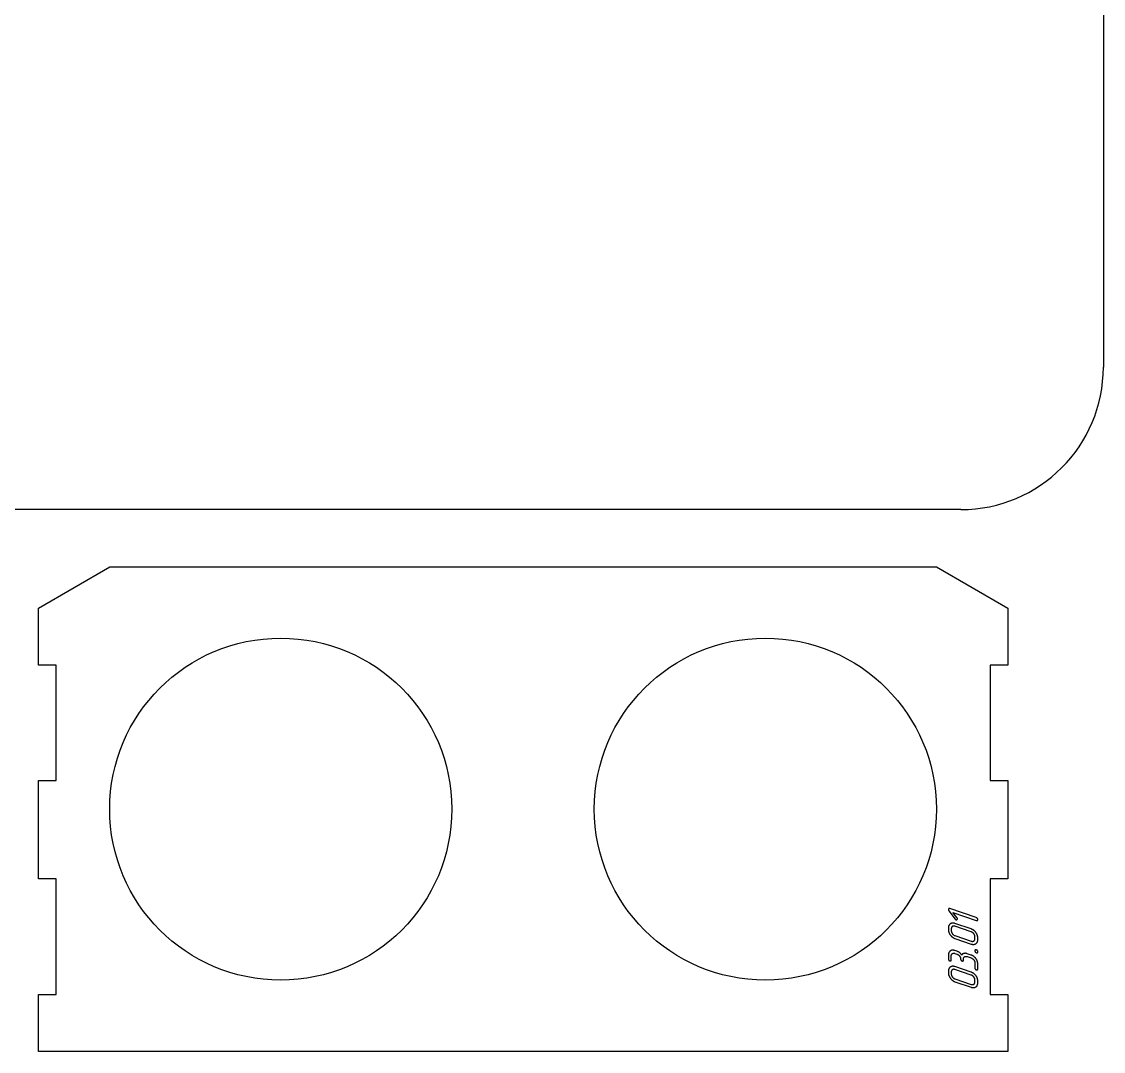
# Model space of a CAD drawing. Extents: x 14 to 1461, y -733 to -10.
# Drawn here: x 1081.8 to 1461.2, y -732.7 to -371.3 of the extents above; entities that cross this region are included whole.
import ezdxf

# ---------------------------------------------------------------- set-up
doc = ezdxf.new("R2010")
doc.units = 0

msp = doc.modelspace()

# ---------------------------------------------------------------- linework, layer by layer
at = {"layer": 'Cut', "color": 0}
for p, q in [((1461.234473, -137.05776), (1461.234473, -492.55912)), ((1411.234573, -542.55902), (732.63, -542.55902)), ((1087.675, -577.090728), (1112.67495, -562.657)), ((1112.67495, -562.657), (1402.67437, -562.657)), ((1402.67437, -562.657), (1427.67432, -577.090728)), ((1087.675, -597.090688), (1087.675, -577.090728)), ((1427.67432, -577.090728), (1427.67432, -597.090688)), ((1093.874988, -597.090688), (1087.675, -597.090688)), ((1093.874988, -637.590607), (1093.874988, -597.090688)), ((1427.67432, -597.090688), (1421.474333, -597.090688)), ((1421.474333, -597.090688), (1421.474333, -637.590607)), ((1087.675, -672.156781), (1087.675, -637.590607)), ((1087.675, -637.590607), (1093.874988, -637.590607)), ((1421.474333, -637.590607), (1427.67432, -637.590607)), ((1427.67432, -637.590607), (1427.67432, -672.156781)), ((1093.874988, -672.156781), (1087.675, -672.156781)), ((1093.874988, -712.6567), (1093.874988, -672.156781)), ((1427.67432, -672.156781), (1421.474333, -672.156781)), ((1421.474333, -672.156781), (1421.474333, -712.6567)), ((1087.675, -732.65666), (1087.675, -712.6567)), ((1087.675, -712.6567), (1093.874988, -712.6567)), ((1421.474333, -712.6567), (1427.67432, -712.6567)), ((1427.67432, -712.6567), (1427.67432, -732.65666)), ((1427.67432, -732.65666), (1087.675, -732.65666))]:
    msp.add_line(p, q, dxfattribs=at)
for centre in [(1172.67483, -647.65683), (1342.67449, -647.65683)]:
    msp.add_circle(centre, 59.99988, dxfattribs=at)
msp.add_arc((1411.234573, -492.55912), 49.9999, 270, 0, dxfattribs=at)
at = {"layer": 'Mark', "color": 0}
for p, q in [((1406.897716, -682.866342), (1406.89579, -682.927965)), ((1406.89579, -682.927965), (1406.898015, -682.978553)), ((1406.903491, -682.810045), (1406.897716, -682.866342)), ((1406.898015, -682.978553), (1406.904691, -683.028753)), ((1406.913117, -682.759074), (1406.903491, -682.810045)), ((1406.926594, -682.713429), (1406.913117, -682.759074)), ((1406.943921, -682.673109), (1406.926594, -682.713429)), ((1406.965098, -682.638115), (1406.943921, -682.673109)), ((1406.990126, -682.608447), (1406.965098, -682.638115)), ((1407.019004, -682.584104), (1406.990126, -682.608447)), ((1407.051733, -682.565088), (1407.019004, -682.584104)), ((1407.088312, -682.551397), (1407.051733, -682.565088)), ((1407.128742, -682.543031), (1407.088312, -682.551397)), ((1407.173022, -682.539992), (1407.128742, -682.543031)), ((1407.221152, -682.542278), (1407.173022, -682.539992)), ((1407.273133, -682.54989), (1407.221152, -682.542278)), ((1407.328965, -682.562827), (1407.273133, -682.54989)), ((1407.388646, -682.581091), (1407.328965, -682.562827)), ((1416.674342, -685.736776), (1407.388646, -682.581091)), ((1406.904691, -683.028753), (1406.915817, -683.078567)), ((1406.915817, -683.078567), (1406.931393, -683.127993)), ((1406.931393, -683.127993), (1406.951419, -683.177032)), ((1406.951419, -683.177032), (1406.975896, -683.225684)), ((1406.975896, -683.225684), (1407.004823, -683.273948)), ((1407.004823, -683.273948), (1407.038201, -683.321826)), ((1407.038201, -683.321826), (1409.214201, -686.222936)), ((1409.884177, -685.716575), (1408.395787, -683.93053)), ((1408.395787, -683.93053), (1416.674342, -686.743917)), ((1409.214201, -686.222936), (1409.243852, -686.261491)), ((1409.243852, -686.261491), (1409.276108, -686.297134)), ((1409.276108, -686.297134), (1409.31097, -686.329864)), ((1409.31097, -686.329864), (1409.348436, -686.359683)), ((1409.348436, -686.359683), (1409.388509, -686.386589)), ((1409.388509, -686.386589), (1409.431186, -686.410582)), ((1409.431186, -686.410582), (1409.476469, -686.431664)), ((1409.476469, -686.431664), (1409.524356, -686.449833)), ((1409.524356, -686.449833), (1409.574845, -686.464625)), ((1409.574845, -686.464625), (1409.623631, -686.474125)), ((1409.623631, -686.474125), (1409.670715, -686.478332)), ((1409.670715, -686.478332), (1409.716098, -686.477246)), ((1409.716098, -686.477246), (1409.759778, -686.470868)), ((1409.759778, -686.470868), (1409.801756, -686.459198)), ((1409.801756, -686.459198), (1409.842032, -686.442234)), ((1409.842032, -686.442234), (1409.880606, -686.419978)), ((1409.880606, -686.419978), (1409.915971, -686.393424)), ((1409.918706, -685.76599), (1409.884177, -685.716575)), ((1409.915971, -686.393424), (1409.946621, -686.363564)), ((1409.94863, -685.815515), (1409.918706, -685.76599)), ((1409.946621, -686.363564), (1409.972556, -686.330401)), ((1409.973951, -685.865152), (1409.94863, -685.815515)), ((1409.972556, -686.330401), (1409.993775, -686.293932)), ((1409.994668, -685.914901), (1409.973951, -685.865152)), ((1409.993775, -686.293932), (1410.010279, -686.254159)), ((1410.010781, -685.964762), (1409.994668, -685.914901)), ((1410.010279, -686.254159), (1410.022068, -686.211081)), ((1410.022291, -686.014734), (1410.010781, -685.964762)), ((1410.022068, -686.211081), (1410.029141, -686.164699)), ((1410.029196, -686.064817), (1410.022291, -686.014734)), ((1410.029141, -686.164699), (1410.031498, -686.115012)), ((1410.031498, -686.115012), (1410.029196, -686.064817)), ((1416.734889, -685.759341), (1416.674342, -685.736776)), ((1416.674342, -686.743917), (1416.734889, -686.762547)), ((1416.791529, -685.784539), (1416.734889, -685.759341)), ((1416.734889, -686.762547), (1416.791529, -686.775943)), ((1416.844264, -685.812371), (1416.791529, -685.784539)), ((1416.791529, -686.775943), (1416.844264, -686.784105)), ((1416.893092, -685.842838), (1416.844264, -685.812371)), ((1416.844264, -686.784105), (1416.893092, -686.787032)), ((1416.938014, -685.875938), (1416.893092, -685.842838)), ((1416.893092, -686.787032), (1416.938014, -686.784726)), ((1416.979029, -685.911673), (1416.938014, -685.875938)), ((1416.938014, -686.784726), (1416.979029, -686.777185)), ((1417.016138, -685.950042), (1416.979029, -685.911673)), ((1416.979029, -686.777185), (1417.016138, -686.76441)), ((1417.049341, -685.991045), (1417.016138, -685.950042)), ((1417.016138, -686.76441), (1417.049341, -686.7464)), ((1417.078638, -686.034682), (1417.049341, -685.991045)), ((1417.049341, -686.7464), (1417.078638, -686.723157)), ((1417.104029, -686.080953), (1417.078638, -686.034682)), ((1417.078638, -686.723157), (1417.104029, -686.694679)), ((1417.125513, -686.129858), (1417.104029, -686.080953)), ((1417.104029, -686.694679), (1417.125513, -686.660968)), ((1417.143091, -686.181397), (1417.125513, -686.129858)), ((1417.125513, -686.660968), (1417.143091, -686.622021)), ((1417.156763, -686.235571), (1417.143091, -686.181397)), ((1417.143091, -686.622021), (1417.156763, -686.577841)), ((1417.166529, -686.292378), (1417.156763, -686.235571)), ((1417.156763, -686.577841), (1417.166529, -686.528427)), ((1417.172388, -686.35182), (1417.166529, -686.292378)), ((1417.166529, -686.528427), (1417.172388, -686.473778)), ((1417.174341, -686.413896), (1417.172388, -686.35182)), ((1417.172388, -686.473778), (1417.174341, -686.413896)), ((1406.891258, -689.165173), (1406.888647, -689.28264)), ((1406.888647, -689.28264), (1406.888647, -689.996924)), ((1406.888647, -689.996924), (1406.891264, -690.114982)), ((1406.899091, -689.051696), (1406.891258, -689.165173)), ((1406.891264, -690.114982), (1406.899114, -690.232661)), ((1406.912144, -688.942209), (1406.899091, -689.051696)), ((1406.899114, -690.232661), (1406.912197, -690.349962)), ((1406.93042, -688.836711), (1406.912144, -688.942209)), ((1406.912197, -690.349962), (1406.930514, -690.466883)), ((1406.953917, -688.735202), (1406.93042, -688.836711)), ((1406.930514, -690.466883), (1406.954064, -690.583426)), ((1406.982635, -688.637683), (1406.953917, -688.735202)), ((1406.954064, -690.583426), (1406.982847, -690.69959)), ((1407.016575, -688.544154), (1406.982635, -688.637683)), ((1407.055737, -688.454614), (1407.016575, -688.544154)), ((1407.10012, -688.369064), (1407.055737, -688.454614)), ((1407.149725, -688.287503), (1407.10012, -688.369064)), ((1407.204551, -688.209931), (1407.149725, -688.287503)), ((1407.264599, -688.13635), (1407.204551, -688.209931)), ((1407.329868, -688.066757), (1407.264599, -688.13635)), ((1407.400359, -688.001154), (1407.329868, -688.066757)), ((1407.476072, -687.939541), (1407.400359, -688.001154)), ((1407.557005, -687.881917), (1407.476072, -687.939541)), ((1407.641646, -687.829286), (1407.557005, -687.881917)), ((1407.72848, -687.782653), (1407.641646, -687.829286)), ((1407.817506, -687.742015), (1407.72848, -687.782653)), ((1407.908724, -687.707375), (1407.817506, -687.742015)), ((1407.890121, -689.557232), (1407.888645, -689.622483)), ((1407.888645, -689.622483), (1407.888645, -690.336767)), ((1407.888645, -690.336767), (1407.890126, -690.401771)), ((1407.894549, -689.494154), (1407.890121, -689.557232)), ((1407.890126, -690.401771), (1407.894568, -690.466678)), ((1407.901929, -689.433248), (1407.894549, -689.494154)), ((1407.894568, -690.466678), (1407.901972, -690.531486)), ((1407.912261, -689.374513), (1407.901929, -689.433248)), ((1407.901972, -690.531486), (1407.912338, -690.596197)), ((1408.002135, -687.678731), (1407.908724, -687.707375)), ((1407.925544, -689.317951), (1407.912261, -689.374513)), ((1407.94178, -689.26356), (1407.925544, -689.317951)), ((1407.960967, -689.211342), (1407.94178, -689.26356)), ((1407.983107, -689.161295), (1407.960967, -689.211342)), ((1408.008198, -689.113421), (1407.983107, -689.161295)), ((1408.097738, -687.656084), (1408.002135, -687.678731)), ((1408.036241, -689.067718), (1408.008198, -689.113421)), ((1408.067236, -689.024187), (1408.036241, -689.067718)), ((1408.101183, -688.982829), (1408.067236, -689.024187)), ((1408.195534, -687.639433), (1408.097738, -687.656084)), ((1408.138082, -688.943642), (1408.101183, -688.982829)), ((1408.177933, -688.906627), (1408.138082, -688.943642)), ((1408.220736, -688.871785), (1408.177933, -688.906627)), ((1408.295522, -687.628779), (1408.195534, -687.639433)), ((1408.266491, -688.839114), (1408.220736, -688.871785)), ((1408.314316, -688.80922), (1408.266491, -688.839114)), ((1408.397703, -687.624122), (1408.295522, -687.628779)), ((1408.36333, -688.782707), (1408.314316, -688.80922)), ((1408.413533, -688.759576), (1408.36333, -688.782707)), ((1408.502076, -687.625461), (1408.397703, -687.624122)), ((1408.464924, -688.739826), (1408.413533, -688.759576)), ((1408.517505, -688.723457), (1408.464924, -688.739826)), ((1408.608642, -687.632798), (1408.502076, -687.625461)), ((1408.571274, -688.710469), (1408.517505, -688.723457)), ((1408.626233, -688.700863), (1408.571274, -688.710469)), ((1408.7174, -687.64613), (1408.608642, -687.632798)), ((1408.68238, -688.694639), (1408.626233, -688.700863)), ((1408.739716, -688.691795), (1408.68238, -688.694639)), ((1408.828351, -687.66546), (1408.7174, -687.64613)), ((1408.798241, -688.692333), (1408.739716, -688.691795)), ((1408.857955, -688.696253), (1408.798241, -688.692333)), ((1408.941494, -687.690786), (1408.828351, -687.66546)), ((1408.918858, -688.703553), (1408.857955, -688.696253)), ((1408.980949, -688.714235), (1408.918858, -688.703553)), ((1409.056829, -687.722109), (1408.941494, -687.690786)), ((1409.04423, -688.728299), (1408.980949, -688.714235)), ((1409.108699, -688.745743), (1409.04423, -688.728299)), ((1409.174357, -687.759429), (1409.056829, -687.722109)), ((1409.174357, -688.766569), (1409.108699, -688.745743)), ((1414.888631, -689.701389), (1409.174357, -687.759429)), ((1414.888631, -690.70853), (1409.174357, -688.766569)), ((1415.006425, -689.744035), (1414.888631, -689.701389)), ((1415.122001, -689.791171), (1415.006425, -689.744035)), ((1415.235357, -689.842795), (1415.122001, -689.791171)), ((1415.346495, -689.898909), (1415.235357, -689.842795)), ((1415.455415, -689.959512), (1415.346495, -689.898909)), ((1415.562116, -690.024603), (1415.455415, -689.959512)), ((1415.666598, -690.094184), (1415.562116, -690.024603)), ((1415.768861, -690.168255), (1415.666598, -690.094184)), ((1415.868906, -690.246814), (1415.768861, -690.168255)), ((1415.966732, -690.329862), (1415.868906, -690.246814)), ((1416.06234, -690.4174), (1415.966732, -690.329862)), ((1416.155729, -690.509427), (1416.06234, -690.4174)), ((1416.2469, -690.605942), (1416.155729, -690.509427)), ((1406.982847, -690.69959), (1407.016864, -690.815375)), ((1407.016864, -690.815375), (1407.056114, -690.930781)), ((1407.056114, -690.930781), (1407.100597, -691.045808)), ((1407.100597, -691.045808), (1407.150313, -691.160457)), ((1407.150313, -691.160457), (1407.205263, -691.274726)), ((1407.205263, -691.274726), (1407.265446, -691.388617)), ((1407.265446, -691.388617), (1407.330863, -691.502129)), ((1407.330863, -691.502129), (1407.401513, -691.615262)), ((1407.401513, -691.615262), (1407.477396, -691.728016)), ((1407.477396, -691.728016), (1407.558512, -691.840391)), ((1407.558512, -691.840391), (1407.643324, -691.950327)), ((1407.643324, -691.950327), (1407.730293, -692.055764)), ((1407.730293, -692.055764), (1407.819419, -692.156701)), ((1407.819419, -692.156701), (1407.910702, -692.253138)), ((1407.910702, -692.253138), (1408.004142, -692.345076)), ((1407.912338, -690.596197), (1407.925664, -690.660811)), ((1407.925664, -690.660811), (1407.941953, -690.725327)), ((1407.941953, -690.725327), (1407.961202, -690.789745)), ((1407.961202, -690.789745), (1407.983414, -690.854065)), ((1407.983414, -690.854065), (1408.008586, -690.918288)), ((1408.004142, -692.345076), (1408.099739, -692.432514)), ((1408.008586, -690.918288), (1408.036721, -690.982413)), ((1408.036721, -690.982413), (1408.067817, -691.046441)), ((1408.067817, -691.046441), (1408.101874, -691.11037)), ((1408.099739, -692.432514), (1408.197494, -692.515453)), ((1408.101874, -691.11037), (1408.138893, -691.174203)), ((1408.138893, -691.174203), (1408.178873, -691.237937)), ((1408.178873, -691.237937), (1408.221815, -691.301574)), ((1408.197494, -692.515453), (1408.297406, -692.593892)), ((1408.221815, -691.301574), (1408.267718, -691.365113)), ((1408.267718, -691.365113), (1408.315683, -691.42732)), ((1408.297406, -692.593892), (1408.399475, -692.667831)), ((1408.315683, -691.42732), (1408.364807, -691.486958)), ((1408.364807, -691.486958), (1408.415091, -691.544029)), ((1408.399475, -692.667831), (1408.503701, -692.737271)), ((1408.415091, -691.544029), (1408.466536, -691.598532)), ((1408.466536, -691.598532), (1408.519141, -691.650467)), ((1408.503701, -692.737271), (1408.610084, -692.802211)), ((1408.519141, -691.650467), (1408.572905, -691.699835)), ((1408.572905, -691.699835), (1408.62783, -691.746634)), ((1408.610084, -692.802211), (1408.718624, -692.862651)), ((1408.62783, -691.746634), (1408.683915, -691.790866)), ((1408.683915, -691.790866), (1408.74116, -691.83253)), ((1408.718624, -692.862651), (1408.829322, -692.918592)), ((1408.74116, -691.83253), (1408.799565, -691.871626)), ((1408.799565, -691.871626), (1408.85913, -691.908154)), ((1408.829322, -692.918592), (1408.942176, -692.970034)), ((1408.85913, -691.908154), (1408.919855, -691.942114)), ((1408.919855, -691.942114), (1408.981741, -691.973507)), ((1408.942176, -692.970034), (1409.057188, -693.016976)), ((1408.981741, -691.973507), (1409.044786, -692.002331)), ((1409.044786, -692.002331), (1409.108992, -692.028588)), ((1409.057188, -693.016976), (1409.174357, -693.059418)), ((1409.108992, -692.028588), (1409.174357, -692.052277)), ((1409.174357, -692.052277), (1414.888631, -693.994237)), ((1409.174357, -693.059418), (1414.888631, -695.001378)), ((1414.954556, -690.732422), (1414.888631, -690.70853)), ((1414.888631, -693.994237), (1414.954263, -694.015062)), ((1414.954263, -694.015062), (1415.018708, -694.032532)), ((1415.019265, -690.758869), (1414.954556, -690.732422)), ((1415.018708, -694.032532), (1415.081968, -694.046645)), ((1415.082759, -690.787871), (1415.019265, -690.758869)), ((1415.081968, -694.046645), (1415.14404, -694.057404)), ((1415.145038, -690.819429), (1415.082759, -690.787871)), ((1415.14404, -694.057404), (1415.204927, -694.064806)), ((1415.206102, -690.853541), (1415.145038, -690.819429)), ((1415.204927, -694.064806), (1415.264627, -694.068853)), ((1415.265951, -690.890209), (1415.206102, -690.853541)), ((1415.264627, -694.068853), (1415.323141, -694.069544)), ((1415.324585, -690.929432), (1415.265951, -690.890209)), ((1415.323141, -694.069544), (1415.380469, -694.06688)), ((1415.382004, -690.971211), (1415.324585, -690.929432)), ((1415.380469, -694.06688), (1415.436611, -694.06086)), ((1415.438208, -691.015544), (1415.382004, -690.971211)), ((1415.436611, -694.06086), (1415.491566, -694.051484)), ((1415.493197, -691.062433), (1415.438208, -691.015544)), ((1415.491566, -694.051484), (1415.545335, -694.038753)), ((1415.54697, -691.111877), (1415.493197, -691.062433)), ((1415.545335, -694.038753), (1415.597918, -694.022666)), ((1415.599529, -691.163876), (1415.54697, -691.111877)), ((1415.597918, -694.022666), (1415.649314, -694.003223)), ((1415.650873, -691.21843), (1415.599529, -691.163876)), ((1415.649314, -694.003223), (1415.699525, -693.980425)), ((1415.701002, -691.275539), (1415.650873, -691.21843)), ((1415.699525, -693.980425), (1415.748549, -693.954272)), ((1415.749915, -691.335204), (1415.701002, -691.275539)), ((1415.748549, -693.954272), (1415.796386, -693.924762)), ((1415.797614, -691.397423), (1415.749915, -691.335204)), ((1415.796386, -693.924762), (1415.842155, -693.892508)), ((1415.843234, -691.461018), (1415.797614, -691.397423)), ((1415.842155, -693.892508), (1415.88497, -693.85812)), ((1415.88591, -691.524808), (1415.843234, -691.461018)), ((1415.88497, -693.85812), (1415.924833, -693.821598)), ((1415.925643, -691.588793), (1415.88591, -691.524808)), ((1415.924833, -693.821598), (1415.961742, -693.782941)), ((1415.962433, -691.652972), (1415.925643, -691.588793)), ((1415.961742, -693.782941), (1415.9957, -693.742151)), ((1415.99628, -691.717346), (1415.962433, -691.652972)), ((1415.9957, -693.742151), (1416.026704, -693.699226)), ((1416.027183, -691.781916), (1415.99628, -691.717346)), ((1416.026704, -693.699226), (1416.054755, -693.654168)), ((1416.055144, -691.84668), (1416.027183, -691.781916)), ((1416.054755, -693.654168), (1416.079854, -693.606976)), ((1416.080161, -691.911639), (1416.055144, -691.84668)), ((1416.079854, -693.606976), (1416.102, -693.557649)), ((1416.102235, -691.976792), (1416.080161, -691.911639)), ((1416.102, -693.557649), (1416.121193, -693.506188)), ((1416.121366, -692.042141), (1416.102235, -691.976792)), ((1416.121193, -693.506188), (1416.137433, -693.452594)), ((1416.137553, -692.107685), (1416.121366, -692.042141)), ((1416.137433, -693.452594), (1416.150721, -693.396865)), ((1416.150798, -692.173423), (1416.137553, -692.107685)), ((1416.150721, -693.396865), (1416.161056, -693.339002)), ((1416.161099, -692.239356), (1416.150798, -692.173423)), ((1416.161056, -693.339002), (1416.168438, -693.279005)), ((1416.168457, -692.305485), (1416.161099, -692.239356)), ((1416.168438, -693.279005), (1416.172867, -693.216875)), ((1416.172872, -692.371808), (1416.168457, -692.305485)), ((1416.172867, -693.216875), (1416.174343, -693.15261)), ((1416.174343, -692.438325), (1416.172872, -692.371808)), ((1416.174343, -693.15261), (1416.174343, -692.438325)), ((1416.335851, -690.706947), (1416.2469, -690.605942)), ((1416.422585, -690.812441), (1416.335851, -690.706947)), ((1416.507099, -690.922424), (1416.422585, -690.812441)), ((1416.587898, -691.034887), (1416.507099, -690.922424)), ((1416.663484, -691.147819), (1416.587898, -691.034887)), ((1416.733857, -691.261221), (1416.663484, -691.147819)), ((1416.799018, -691.375092), (1416.733857, -691.261221)), ((1416.858965, -691.489432), (1416.799018, -691.375092)), ((1416.9137, -691.604242), (1416.858965, -691.489432)), ((1416.963222, -691.719522), (1416.9137, -691.604242)), ((1416.962745, -694.398852), (1417.007154, -694.313977)), ((1417.007531, -691.835271), (1416.963222, -691.719522)), ((1417.007154, -694.313977), (1417.046338, -694.225143)), ((1417.046627, -691.95149), (1417.007531, -691.835271)), ((1417.046338, -694.225143), (1417.080298, -694.13235)), ((1417.08051, -692.068178), (1417.046627, -691.95149)), ((1417.080298, -694.13235), (1417.109034, -694.035598)), ((1417.109181, -692.185336), (1417.08051, -692.068178)), ((1417.109034, -694.035598), (1417.132544, -693.934887)), ((1417.132639, -692.302964), (1417.109181, -692.185336)), ((1417.132544, -693.934887), (1417.15083, -693.830217)), ((1417.150883, -692.421061), (1417.132639, -692.302964)), ((1417.15083, -693.830217), (1417.163892, -693.721588)), ((1417.163916, -692.539627), (1417.150883, -692.421061)), ((1417.163892, -693.721588), (1417.171729, -693.609)), ((1417.171735, -692.658663), (1417.163916, -692.539627)), ((1417.171729, -693.609), (1417.174341, -693.492453)), ((1417.174341, -692.778168), (1417.171735, -692.658663)), ((1417.174341, -693.492453), (1417.174341, -692.778168)), ((1406.982651, -698.15234), (1406.953928, -698.249716)), ((1407.016597, -698.058984), (1406.982651, -698.15234)), ((1407.055765, -697.969648), (1407.016597, -698.058984)), ((1407.100155, -697.884333), (1407.055765, -697.969648)), ((1407.149768, -697.803038), (1407.100155, -697.884333)), ((1407.204604, -697.725764), (1407.149768, -697.803038)), ((1407.264662, -697.65251), (1407.204604, -697.725764)), ((1407.329942, -697.583277), (1407.264662, -697.65251)), ((1407.400445, -697.518064), (1407.329942, -697.583277)), ((1407.47617, -697.456871), (1407.400445, -697.518064)), ((1407.557117, -697.399699), (1407.47617, -697.456871)), ((1407.641771, -697.347521), (1407.557117, -697.399699)), ((1407.728614, -697.301309), (1407.641771, -697.347521)), ((1407.817648, -697.261064), (1407.728614, -697.301309)), ((1407.908871, -697.226785), (1407.817648, -697.261064)), ((1408.002284, -697.198473), (1407.908871, -697.226785)), ((1408.097887, -697.176128), (1408.002284, -697.198473)), ((1408.195679, -697.159749), (1408.097887, -697.176128)), ((1408.295662, -697.149337), (1408.195679, -697.159749)), ((1408.397834, -697.144892), (1408.295662, -697.149337)), ((1408.502197, -697.146413), (1408.397834, -697.144892)), ((1408.608749, -697.1539), (1408.502197, -697.146413)), ((1408.717491, -697.167355), (1408.608749, -697.1539)), ((1408.828423, -697.186776), (1408.717491, -697.167355)), ((1408.941544, -697.212163), (1408.828423, -697.186776)), ((1409.056856, -697.243517), (1408.941544, -697.212163)), ((1409.174357, -697.280838), (1409.056856, -697.243517)), ((1409.888641, -697.523583), (1409.174357, -697.280838)), ((1410.023344, -697.57246), (1409.888641, -697.523583)), ((1410.153818, -697.626094), (1410.023344, -697.57246)), ((1410.280064, -697.684485), (1410.153818, -697.626094)), ((1410.402082, -697.747634), (1410.280064, -697.684485)), ((1410.519873, -697.81554), (1410.402082, -697.747634)), ((1410.633435, -697.888203), (1410.519873, -697.81554)), ((1410.742769, -697.965623), (1410.633435, -697.888203)), ((1410.847875, -698.047801), (1410.742769, -697.965623)), ((1410.948754, -698.134736), (1410.847875, -698.047801)), ((1411.045404, -698.226428), (1410.948754, -698.134736)), ((1414.888631, -695.001378), (1415.006066, -695.038671)), ((1415.006066, -695.038671), (1415.121318, -695.069998)), ((1415.121318, -695.069998), (1415.234386, -695.095359)), ((1415.234386, -695.095359), (1415.345271, -695.114754)), ((1415.345271, -695.114754), (1415.453973, -695.128182)), ((1415.453973, -695.128182), (1415.560491, -695.135644)), ((1415.560491, -695.135644), (1415.664826, -695.13714)), ((1415.664826, -695.13714), (1415.766978, -695.13267)), ((1415.766978, -695.13267), (1415.866946, -695.122234)), ((1415.866946, -695.122234), (1415.964731, -695.105831)), ((1415.964731, -695.105831), (1416.060333, -695.083462)), ((1416.060333, -695.083462), (1416.153752, -695.055128)), ((1416.153752, -695.055128), (1416.244987, -695.020826)), ((1416.176296, -697.313282), (1416.174343, -697.37403)), ((1416.174343, -697.37403), (1416.176296, -697.43524)), ((1416.182156, -697.257823), (1416.176296, -697.313282)), ((1416.176296, -697.43524), (1416.182156, -697.493871)), ((1416.191921, -697.207653), (1416.182156, -697.257823)), ((1416.182156, -697.493871), (1416.191921, -697.549923)), ((1416.205593, -697.162772), (1416.191921, -697.207653)), ((1416.191921, -697.549923), (1416.205593, -697.603396)), ((1416.223171, -697.12318), (1416.205593, -697.162772)), ((1416.205593, -697.603396), (1416.223171, -697.65429)), ((1416.244656, -697.088878), (1416.223171, -697.12318)), ((1416.223171, -697.65429), (1416.244656, -697.702604)), ((1416.270046, -697.059864), (1416.244656, -697.088878)), ((1416.244656, -697.702604), (1416.270046, -697.748339)), ((1416.244987, -695.020826), (1416.334039, -694.980559)), ((1416.299343, -697.03614), (1416.270046, -697.059864)), ((1416.270046, -697.748339), (1416.299343, -697.791496)), ((1416.332546, -697.017705), (1416.299343, -697.03614)), ((1416.299343, -697.791496), (1416.332546, -697.832072)), ((1416.369655, -697.004559), (1416.332546, -697.017705)), ((1416.332546, -697.832072), (1416.369655, -697.87007)), ((1416.334039, -694.980559), (1416.420907, -694.934326)), ((1416.410671, -696.996702), (1416.369655, -697.004559)), ((1416.369655, -697.87007), (1416.410671, -697.905489)), ((1416.455593, -696.994134), (1416.410671, -696.996702)), ((1416.410671, -697.905489), (1416.455593, -697.938328)), ((1416.420907, -694.934326), (1416.505592, -694.882126)), ((1416.504421, -696.996855), (1416.455593, -696.994134)), ((1416.455593, -697.938328), (1416.504421, -697.968589)), ((1416.557155, -697.004866), (1416.504421, -696.996855)), ((1416.504421, -697.968589), (1416.557155, -697.99627)), ((1416.505592, -694.882126), (1416.586574, -694.824964)), ((1416.613795, -697.018165), (1416.557155, -697.004866)), ((1416.557155, -697.99627), (1416.613795, -698.021372)), ((1416.586574, -694.824964), (1416.66233, -694.763843)), ((1416.674342, -697.036754), (1416.613795, -697.018165)), ((1416.613795, -698.021372), (1416.674342, -698.043895)), ((1416.66233, -694.763843), (1416.732863, -694.698763)), ((1416.734889, -697.059318), (1416.674342, -697.036754)), ((1416.674342, -698.043895), (1416.734889, -698.062525)), ((1416.732863, -694.698763), (1416.79817, -694.629724)), ((1416.791529, -697.084516), (1416.734889, -697.059318)), ((1416.734889, -698.062525), (1416.791529, -698.075921)), ((1416.844264, -697.112349), (1416.791529, -697.084516)), ((1416.791529, -698.075921), (1416.844264, -698.084082)), ((1416.79817, -694.629724), (1416.858253, -694.556726)), ((1416.893092, -697.142815), (1416.844264, -697.112349)), ((1416.844264, -698.084082), (1416.893092, -698.08701)), ((1416.858253, -694.556726), (1416.913111, -694.479769)), ((1416.938014, -697.175916), (1416.893092, -697.142815)), ((1416.893092, -698.08701), (1416.938014, -698.084703)), ((1416.913111, -694.479769), (1416.962745, -694.398852)), ((1416.979029, -697.21165), (1416.938014, -697.175916)), ((1416.938014, -698.084703), (1416.979029, -698.077162)), ((1417.016138, -697.250019), (1416.979029, -697.21165)), ((1416.979029, -698.077162), (1417.016138, -698.064387)), ((1417.049341, -697.291022), (1417.016138, -697.250019)), ((1417.016138, -698.064387), (1417.049341, -698.046378)), ((1417.078638, -697.334659), (1417.049341, -697.291022)), ((1417.049341, -698.046378), (1417.078638, -698.023134)), ((1417.104029, -697.38093), (1417.078638, -697.334659)), ((1417.078638, -698.023134), (1417.104029, -697.994657)), ((1417.125513, -697.429835), (1417.104029, -697.38093)), ((1417.104029, -697.994657), (1417.125513, -697.960945)), ((1417.143091, -697.481375), (1417.125513, -697.429835)), ((1417.125513, -697.960945), (1417.143091, -697.921999)), ((1417.156763, -697.535548), (1417.143091, -697.481375)), ((1417.143091, -697.921999), (1417.156763, -697.877819)), ((1417.166529, -697.592356), (1417.156763, -697.535548)), ((1417.156763, -697.877819), (1417.166529, -697.828404)), ((1417.172388, -697.651797), (1417.166529, -697.592356)), ((1417.166529, -697.828404), (1417.172388, -697.773756)), ((1417.174341, -697.713873), (1417.172388, -697.651797)), ((1417.172388, -697.773756), (1417.174341, -697.713873)), ((1406.891259, -698.679428), (1406.888647, -698.796906)), ((1406.888647, -698.796906), (1406.888647, -700.225475)), ((1406.888647, -700.225475), (1406.890601, -700.286685)), ((1406.890601, -700.286685), (1406.89646, -700.345317)), ((1406.899092, -698.565969), (1406.891259, -698.679428)), ((1406.89646, -700.345317), (1406.906226, -700.401369)), ((1406.912148, -698.456531), (1406.899092, -698.565969)), ((1406.906226, -700.401369), (1406.919897, -700.454841)), ((1406.930427, -698.351114), (1406.912148, -698.456531)), ((1406.919897, -700.454841), (1406.937475, -700.505735)), ((1406.953928, -698.249716), (1406.930427, -698.351114)), ((1406.937475, -700.505735), (1406.95896, -700.554049)), ((1406.95896, -700.554049), (1406.98435, -700.599785)), ((1406.98435, -700.599785), (1407.013647, -700.642941)), ((1407.013647, -700.642941), (1407.04685, -700.683518)), ((1407.04685, -700.683518), (1407.08396, -700.721516)), ((1407.08396, -700.721516), (1407.124975, -700.756934)), ((1407.124975, -700.756934), (1407.169897, -700.789774)), ((1407.169897, -700.789774), (1407.218725, -700.820034)), ((1407.218725, -700.820034), (1407.271459, -700.847715)), ((1407.271459, -700.847715), (1407.3281, -700.872817)), ((1407.3281, -700.872817), (1407.388646, -700.89534)), ((1407.388646, -700.89534), (1407.449193, -700.91397)), ((1407.449193, -700.91397), (1407.505834, -700.927366)), ((1407.505834, -700.927366), (1407.558568, -700.935528)), ((1407.558568, -700.935528), (1407.607396, -700.938455)), ((1407.607396, -700.938455), (1407.652318, -700.936148)), ((1407.652318, -700.936148), (1407.693333, -700.928608)), ((1407.693333, -700.928608), (1407.730443, -700.915832)), ((1407.730443, -700.915832), (1407.763646, -700.897823)), ((1407.763646, -700.897823), (1407.792943, -700.87458)), ((1407.792943, -700.87458), (1407.818333, -700.846102)), ((1407.818333, -700.846102), (1407.839817, -700.81239)), ((1407.839817, -700.81239), (1407.857396, -700.773444)), ((1407.857396, -700.773444), (1407.871067, -700.729264)), ((1407.871067, -700.729264), (1407.880833, -700.67985)), ((1407.880833, -700.67985), (1407.886692, -700.625201)), ((1407.886692, -700.625201), (1407.888645, -700.565318)), ((1407.888645, -699.13675), (1407.890121, -699.071553)), ((1407.888645, -700.565318), (1407.888645, -699.13675)), ((1407.890121, -699.071553), (1407.894547, -699.008552)), ((1407.894547, -699.008552), (1407.901923, -698.947746)), ((1407.901923, -698.947746), (1407.91225, -698.889136)), ((1407.91225, -698.889136), (1407.925528, -698.832721)), ((1407.925528, -698.832721), (1407.941756, -698.778502)), ((1407.941756, -698.778502), (1407.960935, -698.726478)), ((1407.960935, -698.726478), (1407.983065, -698.67665)), ((1407.983065, -698.67665), (1408.008145, -698.629017)), ((1408.008145, -698.629017), (1408.036176, -698.58358)), ((1408.036176, -698.58358), (1408.067157, -698.540339)), ((1408.067157, -698.540339), (1408.101089, -698.499293)), ((1408.101089, -698.499293), (1408.137972, -698.460442)), ((1408.137972, -698.460442), (1408.177805, -698.423787)), ((1408.177805, -698.423787), (1408.220589, -698.389328)), ((1408.220589, -698.389328), (1408.266323, -698.357064)), ((1408.266323, -698.357064), (1408.314129, -698.327575)), ((1408.314129, -698.327575), (1408.363128, -698.301443)), ((1408.363128, -698.301443), (1408.41332, -698.278667)), ((1408.41332, -698.278667), (1408.464705, -698.259247)), ((1408.464705, -698.259247), (1408.517282, -698.243183)), ((1408.517282, -698.243183), (1408.571052, -698.230475)), ((1408.571052, -698.230475), (1408.626015, -698.221124)), ((1408.626015, -698.221124), (1408.682171, -698.215128)), ((1408.682171, -698.215128), (1408.739519, -698.212488)), ((1408.739519, -698.212488), (1408.79806, -698.213204)), ((1408.79806, -698.213204), (1408.857795, -698.217277)), ((1408.857795, -698.217277), (1408.918722, -698.224705)), ((1408.918722, -698.224705), (1408.980841, -698.235489)), ((1408.980841, -698.235489), (1409.044154, -698.24963)), ((1409.044154, -698.24963), (1409.108659, -698.267126)), ((1409.108659, -698.267126), (1409.174357, -698.287979)), ((1409.174357, -698.287979), (1409.888641, -698.530724)), ((1409.888641, -698.530724), (1409.954606, -698.554616)), ((1409.954606, -698.554616), (1410.019351, -698.581035)), ((1410.019351, -698.581035), (1410.082877, -698.609982)), ((1410.082877, -698.609982), (1410.145184, -698.641456)), ((1410.145184, -698.641456), (1410.206272, -698.675457)), ((1410.206272, -698.675457), (1410.266142, -698.711985)), ((1410.266142, -698.711985), (1410.324792, -698.751041)), ((1410.324792, -698.751041), (1410.382223, -698.792624)), ((1410.382223, -698.792624), (1410.438436, -698.836734)), ((1410.438436, -698.836734), (1410.493429, -698.883372)), ((1410.493429, -698.883372), (1410.547204, -698.932536)), ((1410.547204, -698.932536), (1410.599759, -698.984228)), ((1410.599759, -698.984228), (1410.651096, -699.038448)), ((1410.651096, -699.038448), (1410.701213, -699.095194)), ((1410.701213, -699.095194), (1410.750112, -699.154468)), ((1410.750112, -699.154468), (1410.797791, -699.216269)), ((1410.797791, -699.216269), (1410.843391, -699.279444)), ((1410.843391, -699.279444), (1410.886048, -699.342838)), ((1410.886048, -699.342838), (1410.925764, -699.406451)), ((1410.925764, -699.406451), (1410.962537, -699.470283)), ((1410.962537, -699.470283), (1410.996369, -699.534335)), ((1410.996369, -699.534335), (1411.027259, -699.598606)), ((1411.027259, -699.598606), (1411.055207, -699.663096)), ((1411.137826, -698.322877), (1411.045404, -698.226428)), ((1411.055207, -699.663096), (1411.080213, -699.727806)), ((1411.080213, -699.727806), (1411.102277, -699.792735)), ((1411.102277, -699.792735), (1411.121399, -699.857883)), ((1411.121399, -699.857883), (1411.13758, -699.92325)), ((1411.13758, -699.92325), (1411.150818, -699.988837)), ((1411.226021, -698.424084), (1411.137826, -698.322877)), ((1411.150818, -699.988837), (1411.161115, -700.054643)), ((1411.161115, -700.054643), (1411.168469, -700.120668)), ((1411.168469, -700.120668), (1411.172882, -700.186913)), ((1411.172882, -700.186913), (1411.174353, -700.253377)), ((1411.174353, -700.253377), (1411.176306, -700.314587)), ((1411.176306, -700.314587), (1411.182166, -700.373218)), ((1411.182166, -700.373218), (1411.191931, -700.42927)), ((1411.191931, -700.42927), (1411.205603, -700.482743)), ((1411.205603, -700.482743), (1411.223181, -700.533637)), ((1411.223181, -700.533637), (1411.244666, -700.581951)), ((1411.309987, -698.530047), (1411.226021, -698.424084)), ((1411.244666, -700.581951), (1411.270056, -700.627687)), ((1411.270056, -700.627687), (1411.299353, -700.670843)), ((1411.299353, -700.670843), (1411.332556, -700.71142)), ((1411.389725, -698.640768), (1411.309987, -698.530047)), ((1411.332556, -700.71142), (1411.369665, -700.749417)), ((1411.369665, -700.749417), (1411.410681, -700.784836)), ((1411.465235, -698.756247), (1411.389725, -698.640768)), ((1411.410681, -700.784836), (1411.455603, -700.817675)), ((1411.455603, -700.817675), (1411.504431, -700.847936)), ((1411.536518, -698.876482), (1411.465235, -698.756247)), ((1411.504431, -700.847936), (1411.557165, -700.875617)), ((1411.562676, -698.825121), (1411.536518, -698.876482)), ((1411.557165, -700.875617), (1411.613805, -700.900719)), ((1411.591541, -698.775894), (1411.562676, -698.825121)), ((1411.623113, -698.7288), (1411.591541, -698.775894)), ((1411.613805, -700.900719), (1411.674352, -700.923241)), ((1411.657391, -698.683838), (1411.623113, -698.7288)), ((1411.694377, -698.64101), (1411.657391, -698.683838)), ((1411.674352, -700.923241), (1411.734899, -700.941872)), ((1411.73407, -698.600315), (1411.694377, -698.64101)), ((1411.776469, -698.561754), (1411.73407, -698.600315)), ((1411.734899, -700.941872), (1411.791539, -700.955268)), ((1411.821576, -698.525325), (1411.776469, -698.561754)), ((1411.791539, -700.955268), (1411.844274, -700.963429)), ((1411.869389, -698.49103), (1411.821576, -698.525325)), ((1411.844274, -700.963429), (1411.893102, -700.966357)), ((1411.919909, -698.458868), (1411.869389, -698.49103)), ((1411.893102, -700.966357), (1411.938024, -700.96405)), ((1411.973136, -698.428839), (1411.919909, -698.458868)), ((1411.938024, -700.96405), (1411.979039, -700.956509)), ((1412.02907, -698.400943), (1411.973136, -698.428839)), ((1411.979039, -700.956509), (1412.016148, -700.943734)), ((1412.016148, -700.943734), (1412.049351, -700.925725)), ((1412.087711, -698.37518), (1412.02907, -698.400943)), ((1412.049351, -700.925725), (1412.078648, -700.902482)), ((1412.078648, -700.902482), (1412.104039, -700.874004)), ((1412.149059, -698.35155), (1412.087711, -698.37518)), ((1412.104039, -700.874004), (1412.125523, -700.840292)), ((1412.125523, -700.840292), (1412.143101, -700.801346)), ((1412.143101, -700.801346), (1412.156773, -700.757166)), ((1412.213114, -698.330054), (1412.149059, -698.35155)), ((1412.156773, -700.757166), (1412.166539, -700.707751)), ((1412.166539, -700.707751), (1412.172398, -700.653103)), ((1412.172398, -700.653103), (1412.174351, -700.59322)), ((1412.174351, -700.236078), (1412.175826, -700.170881)), ((1412.174351, -700.59322), (1412.174351, -700.236078)), ((1412.175826, -700.170881), (1412.180252, -700.10788)), ((1412.180252, -700.10788), (1412.187629, -700.047074)), ((1412.187629, -700.047074), (1412.197956, -699.988464)), ((1412.197956, -699.988464), (1412.211234, -699.932049)), ((1412.211234, -699.932049), (1412.227462, -699.87783)), ((1412.279876, -698.310691), (1412.213114, -698.330054)), ((1412.227462, -699.87783), (1412.246641, -699.825806)), ((1412.246641, -699.825806), (1412.268771, -699.775978)), ((1412.268771, -699.775978), (1412.293851, -699.728346)), ((1412.348344, -698.293809), (1412.279876, -698.310691)), ((1412.293851, -699.728346), (1412.321882, -699.682908)), ((1412.321882, -699.682908), (1412.352863, -699.639667)), ((1412.417517, -698.279757), (1412.348344, -698.293809)), ((1412.352863, -699.639667), (1412.386795, -699.598621)), ((1412.386795, -699.598621), (1412.423678, -699.55977)), ((1412.487397, -698.268536), (1412.417517, -698.279757)), ((1412.423678, -699.55977), (1412.463511, -699.523115)), ((1412.463511, -699.523115), (1412.506295, -699.488656)), ((1412.557983, -698.260143), (1412.487397, -698.268536)), ((1412.506295, -699.488656), (1412.552029, -699.456392)), ((1412.552029, -699.456392), (1412.599835, -699.426904)), ((1412.629274, -698.254581), (1412.557983, -698.260143)), ((1412.599835, -699.426904), (1412.648834, -699.400771)), ((1412.701271, -698.251849), (1412.629274, -698.254581)), ((1412.648834, -699.400771), (1412.699026, -699.377995)), ((1412.699026, -699.377995), (1412.75041, -699.358575)), ((1412.773974, -698.251946), (1412.701271, -698.251849)), ((1412.75041, -699.358575), (1412.802988, -699.342511)), ((1412.847383, -698.254873), (1412.773974, -698.251946)), ((1412.802988, -699.342511), (1412.856758, -699.329804)), ((1412.921497, -698.260631), (1412.847383, -698.254873)), ((1412.856758, -699.329804), (1412.911721, -699.320452)), ((1412.911721, -699.320452), (1412.967876, -699.314456)), ((1412.996318, -698.269218), (1412.921497, -698.260631)), ((1412.967876, -699.314456), (1413.025225, -699.311816)), ((1413.071844, -698.280634), (1412.996318, -698.269218)), ((1413.025225, -699.311816), (1413.083766, -699.312532)), ((1413.148076, -698.294881), (1413.071844, -698.280634)), ((1413.083766, -699.312532), (1413.1435, -699.316605)), ((1413.1435, -699.316605), (1413.204427, -699.324033)), ((1413.225014, -698.311958), (1413.148076, -698.294881)), ((1413.204427, -699.324033), (1413.266547, -699.334817)), ((1413.302658, -698.331864), (1413.225014, -698.311958)), ((1413.266547, -699.334817), (1413.329859, -699.348958)), ((1413.381007, -698.3546), (1413.302658, -698.331864)), ((1413.329859, -699.348958), (1413.394365, -699.366454)), ((1413.460063, -698.380166), (1413.381007, -698.3546)), ((1413.394365, -699.366454), (1413.460063, -699.387307)), ((1414.888631, -698.865656), (1413.460063, -698.380166)), ((1413.460063, -699.387307), (1414.888631, -699.872797)), ((1415.006399, -698.908288), (1414.888631, -698.865656)), ((1414.888631, -699.872797), (1414.954596, -699.896689)), ((1414.954596, -699.896689), (1415.019341, -699.923108)), ((1415.12195, -698.95538), (1415.006399, -698.908288)), ((1415.019341, -699.923108), (1415.082867, -699.952055)), ((1415.082867, -699.952055), (1415.145174, -699.983529)), ((1415.235285, -699.006933), (1415.12195, -698.95538)), ((1415.145174, -699.983529), (1415.206262, -700.01753)), ((1415.206262, -700.01753), (1415.266131, -700.054058)), ((1415.346405, -699.062946), (1415.235285, -699.006933)), ((1415.266131, -700.054058), (1415.324782, -700.093114)), ((1415.324782, -700.093114), (1415.382213, -700.134697)), ((1415.455308, -699.123419), (1415.346405, -699.062946)), ((1415.382213, -700.134697), (1415.438426, -700.178807)), ((1415.438426, -700.178807), (1415.493419, -700.225445)), ((1415.561995, -699.188353), (1415.455308, -699.123419)), ((1415.493419, -700.225445), (1415.547193, -700.27461)), ((1415.547193, -700.27461), (1415.599749, -700.326302)), ((1415.666466, -699.257747), (1415.561995, -699.188353)), ((1415.599749, -700.326302), (1415.651086, -700.380521)), ((1415.651086, -700.380521), (1415.701203, -700.437268)), ((1415.768722, -699.331601), (1415.666466, -699.257747)), ((1415.701203, -700.437268), (1415.750102, -700.496541)), ((1415.750102, -700.496541), (1415.797781, -700.558343)), ((1415.868761, -699.409916), (1415.768722, -699.331601)), ((1415.797781, -700.558343), (1415.843381, -700.621517)), ((1415.843381, -700.621517), (1415.886038, -700.684911)), ((1415.966584, -699.492691), (1415.868761, -699.409916)), ((1415.886038, -700.684911), (1415.925754, -700.748524)), ((1415.925754, -700.748524), (1415.962527, -700.812357)), ((1415.962527, -700.812357), (1415.996359, -700.876408)), ((1416.062192, -699.579926), (1415.966584, -699.492691)), ((1415.996359, -700.876408), (1416.027249, -700.940679)), ((1416.027249, -700.940679), (1416.055197, -701.005169)), ((1416.055197, -701.005169), (1416.080203, -701.069879)), ((1416.155583, -699.671622), (1416.062192, -699.579926)), ((1416.080203, -701.069879), (1416.102267, -701.134808)), ((1416.102267, -701.134808), (1416.121389, -701.199956)), ((1416.121389, -701.199956), (1416.13757, -701.265323)), ((1416.13757, -701.265323), (1416.150808, -701.33091)), ((1416.150808, -701.33091), (1416.161105, -701.396716)), ((1416.246758, -699.767778), (1416.155583, -699.671622)), ((1416.161105, -701.396716), (1416.168459, -701.462741)), ((1416.168459, -701.462741), (1416.172872, -701.528986)), ((1416.172872, -701.528986), (1416.174343, -701.59545)), ((1416.174343, -701.59545), (1416.174343, -703.381161)), ((1416.335717, -699.868395), (1416.246758, -699.767778)), ((1416.42246, -699.973472), (1416.335717, -699.868395)), ((1416.506988, -700.083009), (1416.42246, -699.973472)), ((1416.5878, -700.195026), (1416.506988, -700.083009)), ((1416.663399, -700.307544), (1416.5878, -700.195026)), ((1416.733784, -700.420561), (1416.663399, -700.307544)), ((1416.798955, -700.534079), (1416.733784, -700.420561)), ((1416.858912, -700.648096), (1416.798955, -700.534079)), ((1416.913656, -700.762614), (1416.858912, -700.648096)), ((1416.963186, -700.877632), (1416.913656, -700.762614)), ((1417.007503, -700.993149), (1416.963186, -700.877632)), ((1417.046606, -701.109167), (1417.007503, -700.993149)), ((1417.080495, -701.225685), (1417.046606, -701.109167)), ((1417.10917, -701.342703), (1417.080495, -701.225685)), ((1417.132632, -701.460221), (1417.10917, -701.342703)), ((1417.15088, -701.578239), (1417.132632, -701.460221)), ((1417.163914, -701.696757), (1417.15088, -701.578239)), ((1417.171734, -701.815775), (1417.163914, -701.696757)), ((1417.174341, -701.935293), (1417.171734, -701.815775)), ((1417.174341, -703.721004), (1417.174341, -701.935293)), ((1406.891258, -704.329429), (1406.888647, -704.446895)), ((1406.888647, -704.446895), (1406.888647, -705.161179)), ((1406.888647, -705.161179), (1406.891264, -705.279238)), ((1406.899091, -704.215952), (1406.891258, -704.329429)), ((1406.891264, -705.279238), (1406.899114, -705.396917)), ((1406.912144, -704.106464), (1406.899091, -704.215952)), ((1406.899114, -705.396917), (1406.912197, -705.514217)), ((1406.93042, -704.000966), (1406.912144, -704.106464)), ((1406.912197, -705.514217), (1406.930514, -705.631139)), ((1406.953917, -703.899458), (1406.93042, -704.000966)), ((1406.930514, -705.631139), (1406.954064, -705.747681)), ((1406.982635, -703.801939), (1406.953917, -703.899458)), ((1406.954064, -705.747681), (1406.982847, -705.863845)), ((1407.016575, -703.708409), (1406.982635, -703.801939)), ((1407.055737, -703.618869), (1407.016575, -703.708409)), ((1407.10012, -703.533319), (1407.055737, -703.618869)), ((1407.149725, -703.451758), (1407.10012, -703.533319)), ((1407.204551, -703.374187), (1407.149725, -703.451758)), ((1407.264599, -703.300605), (1407.204551, -703.374187)), ((1407.329868, -703.231013), (1407.264599, -703.300605)), ((1407.400359, -703.16541), (1407.329868, -703.231013)), ((1407.476072, -703.103796), (1407.400359, -703.16541)), ((1407.557005, -703.046173), (1407.476072, -703.103796)), ((1407.641646, -702.993542), (1407.557005, -703.046173)), ((1407.72848, -702.946908), (1407.641646, -702.993542)), ((1407.817506, -702.906271), (1407.72848, -702.946908)), ((1407.908724, -702.87163), (1407.817506, -702.906271)), ((1407.890121, -704.721488), (1407.888645, -704.786738)), ((1407.888645, -704.786738), (1407.888645, -705.501023)), ((1407.888645, -705.501023), (1407.890126, -705.566027)), ((1407.894549, -704.658409), (1407.890121, -704.721488)), ((1407.890126, -705.566027), (1407.894568, -705.630933)), ((1407.901929, -704.597503), (1407.894549, -704.658409)), ((1407.894568, -705.630933), (1407.901972, -705.695742)), ((1407.912261, -704.538769), (1407.901929, -704.597503)), ((1407.901972, -705.695742), (1407.912338, -705.760453)), ((1408.002135, -702.842986), (1407.908724, -702.87163)), ((1407.925544, -704.482206), (1407.912261, -704.538769)), ((1407.912338, -705.760453), (1407.925664, -705.825066)), ((1407.94178, -704.427816), (1407.925544, -704.482206)), ((1407.960967, -704.375597), (1407.94178, -704.427816)), ((1407.983107, -704.325551), (1407.960967, -704.375597)), ((1408.008198, -704.277676), (1407.983107, -704.325551)), ((1408.097738, -702.820339), (1408.002135, -702.842986)), ((1408.036241, -704.231973), (1408.008198, -704.277676)), ((1408.067236, -704.188443), (1408.036241, -704.231973)), ((1408.101183, -704.147084), (1408.067236, -704.188443)), ((1408.195534, -702.803688), (1408.097738, -702.820339)), ((1408.138082, -704.107897), (1408.101183, -704.147084)), ((1408.177933, -704.070883), (1408.138082, -704.107897)), ((1408.220736, -704.03604), (1408.177933, -704.070883)), ((1408.295522, -702.793034), (1408.195534, -702.803688)), ((1408.266491, -704.003369), (1408.220736, -704.03604)), ((1408.314316, -703.973475), (1408.266491, -704.003369)), ((1408.397703, -702.788377), (1408.295522, -702.793034)), ((1408.36333, -703.946962), (1408.314316, -703.973475)), ((1408.413533, -703.923831), (1408.36333, -703.946962)), ((1408.502076, -702.789717), (1408.397703, -702.788377)), ((1408.464924, -703.904081), (1408.413533, -703.923831)), ((1408.517505, -703.887712), (1408.464924, -703.904081)), ((1408.608642, -702.797053), (1408.502076, -702.789717)), ((1408.571274, -703.874725), (1408.517505, -703.887712)), ((1408.626233, -703.865119), (1408.571274, -703.874725)), ((1408.7174, -702.810386), (1408.608642, -702.797053)), ((1408.68238, -703.858894), (1408.626233, -703.865119)), ((1408.739716, -703.856051), (1408.68238, -703.858894)), ((1408.828351, -702.829715), (1408.7174, -702.810386)), ((1408.798241, -703.856589), (1408.739716, -703.856051)), ((1408.857955, -703.860508), (1408.798241, -703.856589)), ((1408.941494, -702.855041), (1408.828351, -702.829715)), ((1408.918858, -703.867809), (1408.857955, -703.860508)), ((1408.980949, -703.878491), (1408.918858, -703.867809)), ((1409.056829, -702.886364), (1408.941494, -702.855041)), ((1409.04423, -703.892554), (1408.980949, -703.878491)), ((1409.108699, -703.909999), (1409.04423, -703.892554)), ((1409.174357, -702.923684), (1409.056829, -702.886364)), ((1409.174357, -703.930825), (1409.108699, -703.909999)), ((1414.888631, -704.865644), (1409.174357, -702.923684)), ((1414.888631, -705.872785), (1409.174357, -703.930825)), ((1415.006425, -704.908291), (1414.888631, -704.865644)), ((1415.122001, -704.955426), (1415.006425, -704.908291)), ((1415.235357, -705.00705), (1415.122001, -704.955426)), ((1415.346495, -705.063164), (1415.235357, -705.00705)), ((1415.455415, -705.123767), (1415.346495, -705.063164)), ((1415.562116, -705.188859), (1415.455415, -705.123767)), ((1415.666598, -705.25844), (1415.562116, -705.188859)), ((1415.768861, -705.33251), (1415.666598, -705.25844)), ((1415.868906, -705.411069), (1415.768861, -705.33251)), ((1415.966732, -705.494118), (1415.868906, -705.411069)), ((1416.06234, -705.581655), (1415.966732, -705.494118)), ((1416.155729, -705.673682), (1416.06234, -705.581655)), ((1416.2469, -705.770198), (1416.155729, -705.673682)), ((1416.174343, -703.381161), (1416.176296, -703.442371)), ((1416.176296, -703.442371), (1416.182156, -703.501002)), ((1416.182156, -703.501002), (1416.191921, -703.557054)), ((1416.191921, -703.557054), (1416.205593, -703.610527)), ((1416.205593, -703.610527), (1416.223171, -703.66142)), ((1416.223171, -703.66142), (1416.244656, -703.709735)), ((1416.244656, -703.709735), (1416.270046, -703.75547)), ((1416.270046, -703.75547), (1416.299343, -703.798626)), ((1416.299343, -703.798626), (1416.332546, -703.839203)), ((1416.332546, -703.839203), (1416.369655, -703.877201)), ((1416.369655, -703.877201), (1416.410671, -703.91262)), ((1416.410671, -703.91262), (1416.455593, -703.945459)), ((1416.455593, -703.945459), (1416.504421, -703.97572)), ((1416.504421, -703.97572), (1416.557155, -704.003401)), ((1416.557155, -704.003401), (1416.613795, -704.028503)), ((1416.613795, -704.028503), (1416.674342, -704.051025)), ((1416.674342, -704.051025), (1416.734889, -704.069655)), ((1416.734889, -704.069655), (1416.791529, -704.083051)), ((1416.791529, -704.083051), (1416.844264, -704.091213)), ((1416.844264, -704.091213), (1416.893092, -704.094141)), ((1416.893092, -704.094141), (1416.938014, -704.091834)), ((1416.938014, -704.091834), (1416.979029, -704.084293)), ((1416.979029, -704.084293), (1417.016138, -704.071518)), ((1417.016138, -704.071518), (1417.049341, -704.053509)), ((1417.049341, -704.053509), (1417.078638, -704.030265)), ((1417.078638, -704.030265), (1417.104029, -704.001788)), ((1417.104029, -704.001788), (1417.125513, -703.968076)), ((1417.125513, -703.968076), (1417.143091, -703.92913)), ((1417.143091, -703.92913), (1417.156763, -703.88495)), ((1417.156763, -703.88495), (1417.166529, -703.835535)), ((1417.166529, -703.835535), (1417.172388, -703.780887)), ((1417.172388, -703.780887), (1417.174341, -703.721004)), ((1406.982847, -705.863845), (1407.016864, -705.97963)), ((1407.016864, -705.97963), (1407.056114, -706.095036)), ((1407.056114, -706.095036), (1407.100597, -706.210064)), ((1407.100597, -706.210064), (1407.150313, -706.324712)), ((1407.150313, -706.324712), (1407.205263, -706.438982)), ((1407.205263, -706.438982), (1407.265446, -706.552872)), ((1407.265446, -706.552872), (1407.330863, -706.666384)), ((1407.330863, -706.666384), (1407.401513, -706.779517)), ((1407.401513, -706.779517), (1407.477396, -706.892271)), ((1407.477396, -706.892271), (1407.558512, -707.004647)), ((1407.558512, -707.004647), (1407.643324, -707.114583)), ((1407.643324, -707.114583), (1407.730293, -707.220019)), ((1407.730293, -707.220019), (1407.819419, -707.320956)), ((1407.819419, -707.320956), (1407.910702, -707.417394)), ((1407.910702, -707.417394), (1408.004142, -707.509331)), ((1407.925664, -705.825066), (1407.941953, -705.889582)), ((1407.941953, -705.889582), (1407.961202, -705.954)), ((1407.961202, -705.954), (1407.983414, -706.018321)), ((1407.983414, -706.018321), (1408.008586, -706.082543)), ((1408.004142, -707.509331), (1408.099739, -707.596769)), ((1408.008586, -706.082543), (1408.036721, -706.146669)), ((1408.036721, -706.146669), (1408.067817, -706.210696)), ((1408.067817, -706.210696), (1408.101874, -706.274626)), ((1408.099739, -707.596769), (1408.197494, -707.679708)), ((1408.101874, -706.274626), (1408.138893, -706.338458)), ((1408.138893, -706.338458), (1408.178873, -706.402193)), ((1408.178873, -706.402193), (1408.221815, -706.465829)), ((1408.197494, -707.679708), (1408.297406, -707.758147)), ((1408.221815, -706.465829), (1408.267718, -706.529369)), ((1408.267718, -706.529369), (1408.315683, -706.591575)), ((1408.297406, -707.758147), (1408.399475, -707.832086)), ((1408.315683, -706.591575), (1408.364807, -706.651214)), ((1408.364807, -706.651214), (1408.415091, -706.708285)), ((1408.399475, -707.832086), (1408.503701, -707.901526)), ((1408.415091, -706.708285), (1408.466536, -706.762788)), ((1408.466536, -706.762788), (1408.519141, -706.814723)), ((1408.503701, -707.901526), (1408.610084, -707.966466)), ((1408.519141, -706.814723), (1408.572905, -706.86409)), ((1408.572905, -706.86409), (1408.62783, -706.91089)), ((1408.610084, -707.966466), (1408.718624, -708.026907)), ((1408.62783, -706.91089), (1408.683915, -706.955121)), ((1408.683915, -706.955121), (1408.74116, -706.996785)), ((1408.718624, -708.026907), (1408.829322, -708.082848)), ((1408.74116, -706.996785), (1408.799565, -707.035881)), ((1408.799565, -707.035881), (1408.85913, -707.072409)), ((1408.829322, -708.082848), (1408.942176, -708.134289)), ((1408.85913, -707.072409), (1408.919855, -707.106369)), ((1408.919855, -707.106369), (1408.981741, -707.137762)), ((1408.942176, -708.134289), (1409.057188, -708.181231)), ((1408.981741, -707.137762), (1409.044786, -707.166587)), ((1409.044786, -707.166587), (1409.108992, -707.192843)), ((1409.057188, -708.181231), (1409.174357, -708.223673)), ((1409.108992, -707.192843), (1409.174357, -707.216532)), ((1409.174357, -707.216532), (1414.888631, -709.158493)), ((1409.174357, -708.223673), (1414.888631, -710.165634)), ((1414.954556, -705.896677), (1414.888631, -705.872785)), ((1414.888631, -709.158493), (1414.954263, -709.179318)), ((1414.954263, -709.179318), (1415.018708, -709.196787)), ((1415.019265, -705.923124), (1414.954556, -705.896677)), ((1415.018708, -709.196787), (1415.081968, -709.210901)), ((1415.082759, -705.952127), (1415.019265, -705.923124)), ((1415.081968, -709.210901), (1415.14404, -709.221659)), ((1415.145038, -705.983684), (1415.082759, -705.952127)), ((1415.14404, -709.221659), (1415.204927, -709.229061)), ((1415.206102, -706.017797), (1415.145038, -705.983684)), ((1415.204927, -709.229061), (1415.264627, -709.233108)), ((1415.265951, -706.054465), (1415.206102, -706.017797)), ((1415.264627, -709.233108), (1415.323141, -709.233799)), ((1415.324585, -706.093688), (1415.265951, -706.054465)), ((1415.323141, -709.233799), (1415.380469, -709.231135)), ((1415.382004, -706.135466), (1415.324585, -706.093688)), ((1415.380469, -709.231135), (1415.436611, -709.225115)), ((1415.438208, -706.179799), (1415.382004, -706.135466)), ((1415.436611, -709.225115), (1415.491566, -709.215739)), ((1415.493197, -706.226688), (1415.438208, -706.179799)), ((1415.491566, -709.215739), (1415.545335, -709.203008)), ((1415.54697, -706.276132), (1415.493197, -706.226688)), ((1415.545335, -709.203008), (1415.597918, -709.186921)), ((1415.599529, -706.328131), (1415.54697, -706.276132)), ((1415.597918, -709.186921), (1415.649314, -709.167479)), ((1415.650873, -706.382685), (1415.599529, -706.328131)), ((1415.649314, -709.167479), (1415.699525, -709.144681)), ((1415.701002, -706.439795), (1415.650873, -706.382685)), ((1415.699525, -709.144681), (1415.748549, -709.118527)), ((1415.749915, -706.499459), (1415.701002, -706.439795)), ((1415.748549, -709.118527), (1415.796386, -709.089018)), ((1415.797614, -706.561679), (1415.749915, -706.499459)), ((1415.796386, -709.089018), (1415.842155, -709.056763)), ((1415.843234, -706.625274), (1415.797614, -706.561679)), ((1415.842155, -709.056763), (1415.88497, -709.022375)), ((1415.88591, -706.689063), (1415.843234, -706.625274)), ((1415.88497, -709.022375), (1415.924833, -708.985853)), ((1415.925643, -706.753048), (1415.88591, -706.689063)), ((1415.924833, -708.985853), (1415.961742, -708.947197)), ((1415.962433, -706.817227), (1415.925643, -706.753048)), ((1415.961742, -708.947197), (1415.9957, -708.906406)), ((1415.99628, -706.881602), (1415.962433, -706.817227)), ((1415.9957, -708.906406), (1416.026704, -708.863482)), ((1416.027183, -706.946171), (1415.99628, -706.881602)), ((1416.026704, -708.863482), (1416.054755, -708.818423)), ((1416.055144, -707.010935), (1416.027183, -706.946171)), ((1416.054755, -708.818423), (1416.079854, -708.771231)), ((1416.080161, -707.075894), (1416.055144, -707.010935)), ((1416.079854, -708.771231), (1416.102, -708.721904)), ((1416.102235, -707.141048), (1416.080161, -707.075894)), ((1416.102, -708.721904), (1416.121193, -708.670444)), ((1416.121366, -707.206396), (1416.102235, -707.141048)), ((1416.121193, -708.670444), (1416.137433, -708.616849)), ((1416.137553, -707.27194), (1416.121366, -707.206396)), ((1416.137433, -708.616849), (1416.150721, -708.56112)), ((1416.150798, -707.337678), (1416.137553, -707.27194)), ((1416.150721, -708.56112), (1416.161056, -708.503258)), ((1416.161099, -707.403612), (1416.150798, -707.337678)), ((1416.161056, -708.503258), (1416.168438, -708.443261)), ((1416.168457, -707.46974), (1416.161099, -707.403612)), ((1416.168438, -708.443261), (1416.172867, -708.38113)), ((1416.172872, -707.536063), (1416.168457, -707.46974)), ((1416.172867, -708.38113), (1416.174343, -708.316865)), ((1416.174343, -707.602581), (1416.172872, -707.536063)), ((1416.174343, -708.316865), (1416.174343, -707.602581)), ((1416.335851, -705.871203), (1416.2469, -705.770198)), ((1416.422585, -705.976697), (1416.335851, -705.871203)), ((1416.507099, -706.08668), (1416.422585, -705.976697)), ((1416.587898, -706.199142), (1416.507099, -706.08668)), ((1416.663484, -706.312074), (1416.587898, -706.199142)), ((1416.733857, -706.425476), (1416.663484, -706.312074)), ((1416.799018, -706.539347), (1416.733857, -706.425476)), ((1416.858965, -706.653688), (1416.799018, -706.539347)), ((1416.9137, -706.768498), (1416.858965, -706.653688)), ((1416.963222, -706.883778), (1416.9137, -706.768498)), ((1416.962745, -709.563108), (1417.007154, -709.478233)), ((1417.007531, -706.999527), (1416.963222, -706.883778)), ((1417.007154, -709.478233), (1417.046338, -709.389399)), ((1417.046627, -707.115746), (1417.007531, -706.999527)), ((1417.046338, -709.389399), (1417.080298, -709.296606)), ((1417.08051, -707.232434), (1417.046627, -707.115746)), ((1417.080298, -709.296606), (1417.109034, -709.199853)), ((1417.109181, -707.349592), (1417.08051, -707.232434)), ((1417.109034, -709.199853), (1417.132544, -709.099142)), ((1417.132639, -707.467219), (1417.109181, -707.349592)), ((1417.132544, -709.099142), (1417.15083, -708.994472)), ((1417.150883, -707.585316), (1417.132639, -707.467219)), ((1417.15083, -708.994472), (1417.163892, -708.885843)), ((1417.163916, -707.703882), (1417.150883, -707.585316)), ((1417.163892, -708.885843), (1417.171729, -708.773255)), ((1417.171735, -707.822918), (1417.163916, -707.703882)), ((1417.171729, -708.773255), (1417.174341, -708.656708)), ((1417.174341, -707.942424), (1417.171735, -707.822918)), ((1417.174341, -708.656708), (1417.174341, -707.942424)), ((1414.888631, -710.165634), (1415.006066, -710.202927)), ((1415.006066, -710.202927), (1415.121318, -710.234254)), ((1415.121318, -710.234254), (1415.234386, -710.259614)), ((1415.234386, -710.259614), (1415.345271, -710.279009)), ((1415.345271, -710.279009), (1415.453973, -710.292437)), ((1415.453973, -710.292437), (1415.560491, -710.299899)), ((1415.560491, -710.299899), (1415.664826, -710.301395)), ((1415.664826, -710.301395), (1415.766978, -710.296925)), ((1415.766978, -710.296925), (1415.866946, -710.286489)), ((1415.866946, -710.286489), (1415.964731, -710.270086)), ((1415.964731, -710.270086), (1416.060333, -710.247718)), ((1416.060333, -710.247718), (1416.153752, -710.219383)), ((1416.153752, -710.219383), (1416.244987, -710.185082)), ((1416.244987, -710.185082), (1416.334039, -710.144815)), ((1416.334039, -710.144815), (1416.420907, -710.098581)), ((1416.420907, -710.098581), (1416.505592, -710.046382)), ((1416.505592, -710.046382), (1416.586574, -709.98922)), ((1416.586574, -709.98922), (1416.66233, -709.928098)), ((1416.66233, -709.928098), (1416.732863, -709.863018)), ((1416.732863, -709.863018), (1416.79817, -709.793979)), ((1416.79817, -709.793979), (1416.858253, -709.720981)), ((1416.858253, -709.720981), (1416.913111, -709.644024)), ((1416.913111, -709.644024), (1416.962745, -709.563108))]:
    msp.add_line(p, q, dxfattribs=at)

doc.saveas('drawing.dxf')
